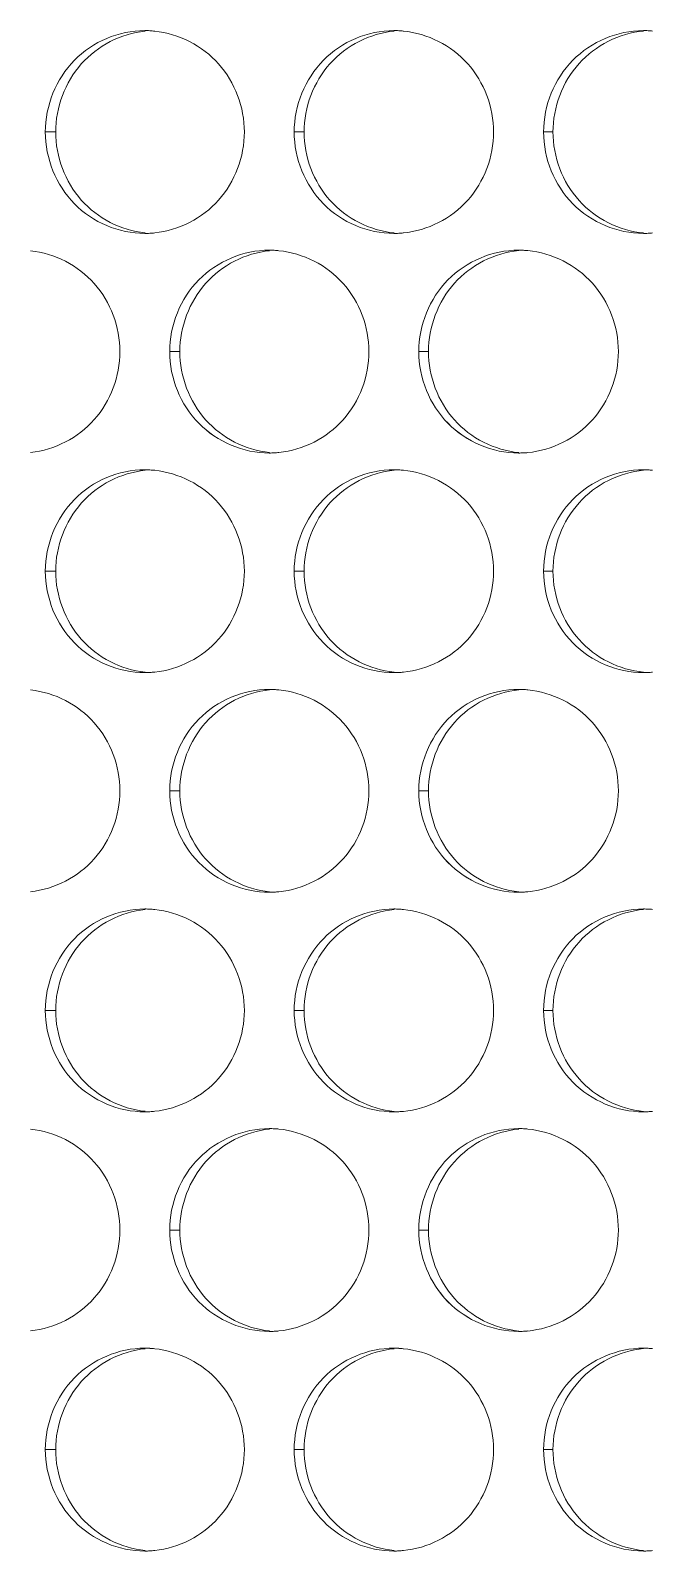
# Model space of a CAD drawing. Header units: millimetres. Extents: x 1177 to 4147, y 93 to 2194.
# Drawn here: x 1648.75 to 1667.14, y 1791.03 to 1836.25 of the extents above; entities that cross this region are included whole.
import ezdxf

# ---------------------------------------------------------------- set-up
doc = ezdxf.new("R2010")
doc.units = ezdxf.units.MM
doc.header["$LTSCALE"] = 0.1
doc.layers.get('0').update_dxf_attribs({"lineweight": 13})
doc.layers.add('标注', color=251, linetype='Continuous', lineweight=9)

msp = doc.modelspace()

# ---------------------------------------------------------------- linework, layer by layer
for radius, start, end in [(196.75, 204.56225, 43.01001), (177.334, 204.90538, 48.55999), (177.047, 204.9052, 48.6494), (168.077, 204.78787, 51.55568), (165.455, 204.70676, 52.44821)]:
    msp.add_arc((1812.49, 1686.895), radius, start, end)
at = {"layer": '标注'}
for p, q in [((1649.495, 1833.246), (1649.189, 1833.246)), ((1656.84, 1833.246), (1656.547, 1833.246)), ((1664.198, 1833.246), (1663.919, 1833.246)), ((1653.166, 1826.751), (1652.866, 1826.751)), ((1653.166, 1826.751), (1652.866, 1826.751)), ((1660.517, 1826.751), (1660.231, 1826.751)), ((1660.517, 1826.751), (1660.231, 1826.751)), ((1649.495, 1820.255), (1649.189, 1820.255)), ((1656.84, 1820.255), (1656.547, 1820.255)), ((1664.198, 1820.255), (1663.919, 1820.255)), ((1653.166, 1813.76), (1652.866, 1813.76)), ((1653.166, 1813.76), (1652.866, 1813.76)), ((1660.517, 1813.76), (1660.231, 1813.76)), ((1660.517, 1813.76), (1660.231, 1813.76)), ((1649.495, 1807.265), (1649.189, 1807.265)), ((1656.84, 1807.265), (1656.547, 1807.265)), ((1664.198, 1807.265), (1663.919, 1807.265)), ((1653.166, 1800.77), (1652.866, 1800.77)), ((1653.166, 1800.77), (1652.866, 1800.77)), ((1660.517, 1800.77), (1660.231, 1800.77)), ((1660.517, 1800.77), (1660.231, 1800.77)), ((1649.495, 1794.275), (1649.189, 1794.275)), ((1656.84, 1794.275), (1656.547, 1794.275)), ((1664.198, 1794.275), (1663.919, 1794.275))]:
    msp.add_line(p, q, dxfattribs=at)
for centre, radius, start, end in [((1652.13, 1833.492), 2.754, 86.83, 89.9946), ((1652.127, 1833.441), 2.804, 83.9356, 86.8305), ((1659.494, 1833.483), 2.763, 86.987, 89.9951), ((1659.491, 1833.435), 2.811, 84.2338, 86.9874), ((1666.871, 1833.474), 2.771, 87.1426, 89.9956), ((1666.869, 1833.428), 2.817, 84.5296, 87.143), ((1652.13, 1833), 2.754, 270.0054, 273.17), ((1652.127, 1833.05), 2.804, 273.1695, 276.0644), ((1659.494, 1833.009), 2.763, 270.0049, 273.013), ((1659.491, 1833.057), 2.811, 273.0126, 275.7662), ((1666.871, 1833.017), 2.771, 270.0044, 272.8574), ((1666.869, 1833.063), 2.817, 272.857, 275.4704), ((1655.81, 1826.992), 2.758, 86.9087, 89.9949), ((1655.81, 1826.992), 2.758, 86.9087, 89.9949), ((1655.807, 1826.943), 2.808, 84.085, 86.9091), ((1655.807, 1826.943), 2.808, 84.085, 86.9091), ((1663.181, 1826.983), 2.767, 87.065, 89.9954), ((1663.181, 1826.983), 2.767, 87.065, 89.9954), ((1663.178, 1826.936), 2.814, 84.382, 87.0654), ((1663.178, 1826.936), 2.814, 84.382, 87.0654), ((1655.81, 1826.509), 2.758, 270.0051, 273.0913), ((1655.81, 1826.509), 2.758, 270.0051, 273.0913), ((1655.807, 1826.558), 2.808, 273.0909, 275.915), ((1655.807, 1826.558), 2.808, 273.0909, 275.915), ((1663.181, 1826.518), 2.767, 270.0046, 272.935), ((1663.181, 1826.518), 2.767, 270.0046, 272.935), ((1663.178, 1826.565), 2.814, 272.9346, 275.618), ((1663.178, 1826.565), 2.814, 272.9346, 275.618), ((1652.13, 1820.502), 2.754, 86.83, 89.9946), ((1652.127, 1820.451), 2.804, 83.9356, 86.8305), ((1659.494, 1820.492), 2.763, 86.987, 89.9951), ((1659.491, 1820.444), 2.811, 84.2338, 86.9874), ((1666.871, 1820.484), 2.771, 87.1426, 89.9956), ((1666.869, 1820.438), 2.817, 84.5296, 87.143), ((1652.13, 1820.009), 2.754, 270.0054, 273.17), ((1652.127, 1820.06), 2.804, 273.1695, 276.0644), ((1659.494, 1820.018), 2.763, 270.0049, 273.013), ((1659.491, 1820.066), 2.811, 273.0126, 275.7662), ((1666.871, 1820.027), 2.771, 270.0044, 272.8574), ((1666.869, 1820.073), 2.817, 272.857, 275.4704), ((1655.81, 1814.002), 2.758, 86.9087, 89.9949), ((1655.81, 1814.002), 2.758, 86.9087, 89.9949), ((1655.807, 1813.952), 2.808, 84.085, 86.9091), ((1655.807, 1813.952), 2.808, 84.085, 86.9091), ((1663.181, 1813.993), 2.767, 87.065, 89.9954), ((1663.181, 1813.993), 2.767, 87.065, 89.9954), ((1663.178, 1813.946), 2.814, 84.382, 87.0654), ((1663.178, 1813.946), 2.814, 84.382, 87.0654), ((1655.81, 1813.519), 2.758, 270.0051, 273.0913), ((1655.81, 1813.519), 2.758, 270.0051, 273.0913), ((1655.807, 1813.568), 2.808, 273.0909, 275.915), ((1655.807, 1813.568), 2.808, 273.0909, 275.915), ((1663.181, 1813.527), 2.767, 270.0046, 272.935), ((1663.181, 1813.527), 2.767, 270.0046, 272.935), ((1663.178, 1813.574), 2.814, 272.9346, 275.618), ((1663.178, 1813.574), 2.814, 272.9346, 275.618), ((1652.13, 1807.511), 2.754, 86.83, 89.9946), ((1652.127, 1807.461), 2.804, 83.9356, 86.8305), ((1659.494, 1807.502), 2.763, 86.987, 89.9951), ((1659.491, 1807.454), 2.811, 84.2338, 86.9874), ((1666.871, 1807.494), 2.771, 87.1426, 89.9956), ((1666.869, 1807.448), 2.817, 84.5296, 87.143), ((1652.13, 1807.019), 2.754, 270.0054, 273.17), ((1652.127, 1807.069), 2.804, 273.1695, 276.0644), ((1659.494, 1807.028), 2.763, 270.0049, 273.013), ((1659.491, 1807.076), 2.811, 273.0126, 275.7662), ((1666.871, 1807.036), 2.771, 270.0044, 272.8574), ((1666.869, 1807.082), 2.817, 272.857, 275.4704), ((1655.81, 1801.011), 2.758, 86.9087, 89.9949), ((1655.81, 1801.011), 2.758, 86.9087, 89.9949), ((1655.807, 1800.962), 2.808, 84.085, 86.9091), ((1655.807, 1800.962), 2.808, 84.085, 86.9091), ((1663.181, 1801.003), 2.767, 87.065, 89.9954), ((1663.181, 1801.003), 2.767, 87.065, 89.9954), ((1663.178, 1800.955), 2.814, 84.382, 87.0654), ((1663.178, 1800.955), 2.814, 84.382, 87.0654), ((1655.81, 1800.528), 2.758, 270.0051, 273.0913), ((1655.81, 1800.528), 2.758, 270.0051, 273.0913), ((1655.807, 1800.578), 2.808, 273.0909, 275.915), ((1655.807, 1800.578), 2.808, 273.0909, 275.915), ((1663.181, 1800.537), 2.767, 270.0046, 272.935), ((1663.181, 1800.537), 2.767, 270.0046, 272.935), ((1663.178, 1800.584), 2.814, 272.9346, 275.618), ((1663.178, 1800.584), 2.814, 272.9346, 275.618), ((1652.13, 1794.521), 2.754, 86.83, 89.9946), ((1652.127, 1794.47), 2.804, 83.9356, 86.8305), ((1659.494, 1794.512), 2.763, 86.987, 89.9951), ((1659.491, 1794.463), 2.811, 84.2338, 86.9874), ((1666.871, 1794.503), 2.771, 87.1426, 89.9956), ((1666.869, 1794.457), 2.817, 84.5296, 87.143), ((1652.13, 1794.028), 2.754, 270.0054, 273.17), ((1652.127, 1794.079), 2.804, 273.1695, 276.0644), ((1659.494, 1794.037), 2.763, 270.0049, 273.013), ((1659.491, 1794.086), 2.811, 273.0126, 275.7662), ((1666.871, 1794.046), 2.771, 270.0044, 272.8574), ((1666.869, 1794.092), 2.817, 272.857, 275.4704)]:
    msp.add_arc(centre, radius, start, end, dxfattribs=at)
for points, knots in [([(1652.138, 1836.23), (1651.781, 1836.192), (1651.075, 1835.978), (1650.199, 1835.302), (1649.633, 1834.345), (1649.495, 1833.611), (1649.495, 1833.246)], [0, 0, 0, 0, 0.247774, 0.496618, 0.747561, 1, 1, 1, 1]), ([(1655.074, 1833.246), (1655.074, 1833.611), (1654.935, 1834.345), (1654.367, 1835.303), (1653.488, 1835.978), (1652.781, 1836.192), (1652.423, 1836.23)], [0, 0, 0, 0, 0.252166, 0.503018, 0.751995, 1, 1, 1, 1]), ([(1659.501, 1836.231), (1659.143, 1836.195), (1658.433, 1835.984), (1657.55, 1835.308), (1656.979, 1834.348), (1656.84, 1833.612), (1656.84, 1833.246)], [0, 0, 0, 0, 0.247979, 0.496907, 0.747755, 1, 1, 1, 1]), ([(1662.443, 1833.246), (1662.443, 1833.612), (1662.303, 1834.349), (1661.73, 1835.309), (1660.845, 1835.984), (1660.133, 1836.195), (1659.774, 1836.232)], [0, 0, 0, 0, 0.251975, 0.502732, 0.751792, 1, 1, 1, 1]), ([(1666.878, 1836.233), (1666.518, 1836.198), (1665.803, 1835.989), (1664.914, 1835.314), (1664.338, 1834.352), (1664.198, 1833.613), (1664.198, 1833.246)], [0, 0, 0, 0, 0.248174, 0.497183, 0.747941, 1, 1, 1, 1]), ([(1649.495, 1833.246), (1649.495, 1832.88), (1649.633, 1832.147), (1650.199, 1831.189), (1651.075, 1830.513), (1651.781, 1830.299), (1652.138, 1830.261)], [0, 0, 0, 0, 0.252439, 0.503382, 0.752226, 1, 1, 1, 1]), ([(1652.423, 1830.261), (1652.781, 1830.299), (1653.488, 1830.513), (1654.367, 1831.189), (1654.935, 1832.146), (1655.074, 1832.88), (1655.074, 1833.246)], [0, 0, 0, 0, 0.248005, 0.496982, 0.747834, 1, 1, 1, 1]), ([(1656.84, 1833.246), (1656.84, 1832.879), (1656.979, 1832.143), (1657.55, 1831.183), (1658.433, 1830.508), (1659.143, 1830.296), (1659.501, 1830.26)], [0, 0, 0, 0, 0.252245, 0.503093, 0.752021, 1, 1, 1, 1]), ([(1659.774, 1830.26), (1660.133, 1830.296), (1660.845, 1830.508), (1661.73, 1831.183), (1662.303, 1832.142), (1662.443, 1832.879), (1662.443, 1833.246)], [0, 0, 0, 0, 0.248208, 0.497268, 0.748025, 1, 1, 1, 1]), ([(1664.198, 1833.246), (1664.198, 1832.878), (1664.338, 1832.139), (1664.914, 1831.177), (1665.803, 1830.502), (1666.518, 1830.293), (1666.878, 1830.259)], [0, 0, 0, 0, 0.252059, 0.502817, 0.751826, 1, 1, 1, 1]), ([(1651.395, 1826.751), (1651.395, 1827.115), (1651.256, 1827.848), (1650.69, 1828.804), (1649.815, 1829.481), (1649.11, 1829.695), (1648.754, 1829.734)], [0, 0, 0, 0, 0.252265, 0.503165, 0.752101, 1, 1, 1, 1]), ([(1651.395, 1826.751), (1651.395, 1827.115), (1651.256, 1827.848), (1650.69, 1828.804), (1649.815, 1829.481), (1649.11, 1829.695), (1648.754, 1829.734)], [0, 0, 0, 0, 0.252265, 0.503165, 0.752101, 1, 1, 1, 1]), ([(1655.818, 1829.736), (1655.46, 1829.698), (1654.752, 1829.486), (1653.873, 1828.81), (1653.305, 1827.851), (1653.166, 1827.116), (1653.166, 1826.751)], [0, 0, 0, 0, 0.247878, 0.496764, 0.747659, 1, 1, 1, 1]), ([(1655.818, 1829.736), (1655.46, 1829.698), (1654.752, 1829.486), (1653.873, 1828.81), (1653.305, 1827.851), (1653.166, 1827.116), (1653.166, 1826.751)], [0, 0, 0, 0, 0.247878, 0.496764, 0.747659, 1, 1, 1, 1]), ([(1658.757, 1826.751), (1658.757, 1827.117), (1658.617, 1827.852), (1658.047, 1828.811), (1657.165, 1829.486), (1656.455, 1829.699), (1656.097, 1829.736)], [0, 0, 0, 0, 0.25207, 0.502874, 0.751892, 1, 1, 1, 1]), ([(1658.757, 1826.751), (1658.757, 1827.117), (1658.617, 1827.852), (1658.047, 1828.811), (1657.165, 1829.486), (1656.455, 1829.699), (1656.097, 1829.736)], [0, 0, 0, 0, 0.25207, 0.502874, 0.751892, 1, 1, 1, 1]), ([(1663.188, 1829.737), (1662.829, 1829.702), (1662.116, 1829.491), (1661.23, 1828.816), (1660.657, 1827.855), (1660.517, 1827.118), (1660.517, 1826.751)], [0, 0, 0, 0, 0.248078, 0.497046, 0.747849, 1, 1, 1, 1]), ([(1663.188, 1829.737), (1662.829, 1829.702), (1662.116, 1829.491), (1661.23, 1828.816), (1660.657, 1827.855), (1660.517, 1827.118), (1660.517, 1826.751)], [0, 0, 0, 0, 0.248078, 0.497046, 0.747849, 1, 1, 1, 1]), ([(1666.133, 1826.751), (1666.133, 1827.118), (1665.992, 1827.856), (1665.417, 1828.817), (1664.528, 1829.491), (1663.814, 1829.702), (1663.454, 1829.737)], [0, 0, 0, 0, 0.251882, 0.502594, 0.751694, 1, 1, 1, 1]), ([(1666.133, 1826.751), (1666.133, 1827.118), (1665.992, 1827.856), (1665.417, 1828.817), (1664.528, 1829.491), (1663.814, 1829.702), (1663.454, 1829.737)], [0, 0, 0, 0, 0.251882, 0.502594, 0.751694, 1, 1, 1, 1]), ([(1648.754, 1823.767), (1649.11, 1823.806), (1649.815, 1824.021), (1650.69, 1824.697), (1651.256, 1825.653), (1651.395, 1826.386), (1651.395, 1826.751)], [0, 0, 0, 0, 0.247899, 0.496835, 0.747735, 1, 1, 1, 1]), ([(1648.754, 1823.767), (1649.11, 1823.806), (1649.815, 1824.021), (1650.69, 1824.697), (1651.256, 1825.653), (1651.395, 1826.386), (1651.395, 1826.751)], [0, 0, 0, 0, 0.247899, 0.496835, 0.747735, 1, 1, 1, 1]), ([(1653.166, 1826.751), (1653.166, 1826.385), (1653.305, 1825.65), (1653.873, 1824.691), (1654.752, 1824.015), (1655.46, 1823.803), (1655.818, 1823.765)], [0, 0, 0, 0, 0.252341, 0.503236, 0.752122, 1, 1, 1, 1]), ([(1653.166, 1826.751), (1653.166, 1826.385), (1653.305, 1825.65), (1653.873, 1824.691), (1654.752, 1824.015), (1655.46, 1823.803), (1655.818, 1823.765)], [0, 0, 0, 0, 0.252341, 0.503236, 0.752122, 1, 1, 1, 1]), ([(1656.097, 1823.765), (1656.455, 1823.803), (1657.165, 1824.015), (1658.047, 1824.69), (1658.617, 1825.649), (1658.757, 1826.384), (1658.757, 1826.751)], [0, 0, 0, 0, 0.248108, 0.497126, 0.74793, 1, 1, 1, 1]), ([(1656.097, 1823.765), (1656.455, 1823.803), (1657.165, 1824.015), (1658.047, 1824.69), (1658.617, 1825.649), (1658.757, 1826.384), (1658.757, 1826.751)], [0, 0, 0, 0, 0.248108, 0.497126, 0.74793, 1, 1, 1, 1]), ([(1660.517, 1826.751), (1660.517, 1826.383), (1660.657, 1825.646), (1661.23, 1824.685), (1662.116, 1824.01), (1662.829, 1823.8), (1663.188, 1823.764)], [0, 0, 0, 0, 0.252151, 0.502954, 0.751922, 1, 1, 1, 1]), ([(1660.517, 1826.751), (1660.517, 1826.383), (1660.657, 1825.646), (1661.23, 1824.685), (1662.116, 1824.01), (1662.829, 1823.8), (1663.188, 1823.764)], [0, 0, 0, 0, 0.252151, 0.502954, 0.751922, 1, 1, 1, 1]), ([(1663.454, 1823.764), (1663.814, 1823.799), (1664.528, 1824.01), (1665.417, 1824.684), (1665.992, 1825.645), (1666.133, 1826.383), (1666.133, 1826.751)], [0, 0, 0, 0, 0.248306, 0.497406, 0.748118, 1, 1, 1, 1]), ([(1663.454, 1823.764), (1663.814, 1823.799), (1664.528, 1824.01), (1665.417, 1824.684), (1665.992, 1825.645), (1666.133, 1826.383), (1666.133, 1826.751)], [0, 0, 0, 0, 0.248306, 0.497406, 0.748118, 1, 1, 1, 1]), ([(1653.093, 1825.603), (1653.239, 1825.244), (1653.668, 1824.574), (1654.33, 1824.132), (1654.684, 1823.982)], [0, 0, 0, 0, 0.501671, 1, 1, 1, 1]), ([(1660.459, 1825.603), (1660.605, 1825.244), (1661.035, 1824.574), (1661.698, 1824.132), (1662.053, 1823.982)], [0, 0, 0, 0, 0.501492, 1, 1, 1, 1]), ([(1652.138, 1823.24), (1651.781, 1823.202), (1651.075, 1822.988), (1650.199, 1822.312), (1649.633, 1821.354), (1649.495, 1820.621), (1649.495, 1820.255)], [0, 0, 0, 0, 0.247774, 0.496618, 0.747561, 1, 1, 1, 1]), ([(1655.074, 1820.255), (1655.074, 1820.621), (1654.935, 1821.355), (1654.367, 1822.312), (1653.488, 1822.988), (1652.781, 1823.202), (1652.423, 1823.24)], [0, 0, 0, 0, 0.252166, 0.503018, 0.751995, 1, 1, 1, 1]), ([(1659.501, 1823.241), (1659.143, 1823.205), (1658.433, 1822.993), (1657.55, 1822.318), (1656.979, 1821.358), (1656.84, 1820.622), (1656.84, 1820.255)], [0, 0, 0, 0, 0.247979, 0.496907, 0.747755, 1, 1, 1, 1]), ([(1662.443, 1820.255), (1662.443, 1820.622), (1662.303, 1821.359), (1661.73, 1822.318), (1660.845, 1822.994), (1660.133, 1823.205), (1659.774, 1823.241)], [0, 0, 0, 0, 0.251975, 0.502732, 0.751792, 1, 1, 1, 1]), ([(1666.878, 1823.243), (1666.518, 1823.208), (1665.803, 1822.999), (1664.914, 1822.324), (1664.338, 1821.362), (1664.198, 1820.623), (1664.198, 1820.255)], [0, 0, 0, 0, 0.248174, 0.497183, 0.747941, 1, 1, 1, 1]), ([(1649.495, 1820.255), (1649.495, 1819.89), (1649.633, 1819.156), (1650.199, 1818.199), (1651.075, 1817.523), (1651.781, 1817.309), (1652.138, 1817.271)], [0, 0, 0, 0, 0.252439, 0.503382, 0.752226, 1, 1, 1, 1]), ([(1652.423, 1817.271), (1652.781, 1817.309), (1653.488, 1817.523), (1654.367, 1818.198), (1654.935, 1819.156), (1655.074, 1819.89), (1655.074, 1820.255)], [0, 0, 0, 0, 0.248005, 0.496982, 0.747834, 1, 1, 1, 1]), ([(1656.84, 1820.255), (1656.84, 1819.889), (1656.979, 1819.153), (1657.55, 1818.193), (1658.433, 1817.517), (1659.143, 1817.306), (1659.501, 1817.27)], [0, 0, 0, 0, 0.252245, 0.503093, 0.752021, 1, 1, 1, 1]), ([(1659.774, 1817.269), (1660.133, 1817.306), (1660.845, 1817.517), (1661.73, 1818.192), (1662.303, 1819.152), (1662.443, 1819.889), (1662.443, 1820.255)], [0, 0, 0, 0, 0.248208, 0.497268, 0.748025, 1, 1, 1, 1]), ([(1664.198, 1820.255), (1664.198, 1819.888), (1664.338, 1819.149), (1664.914, 1818.187), (1665.803, 1817.512), (1666.518, 1817.303), (1666.878, 1817.268)], [0, 0, 0, 0, 0.252059, 0.502817, 0.751826, 1, 1, 1, 1]), ([(1651.395, 1813.76), (1651.395, 1814.125), (1651.256, 1814.858), (1650.69, 1815.814), (1649.815, 1816.49), (1649.11, 1816.705), (1648.754, 1816.744)], [0, 0, 0, 0, 0.252265, 0.503165, 0.752101, 1, 1, 1, 1]), ([(1651.395, 1813.76), (1651.395, 1814.125), (1651.256, 1814.858), (1650.69, 1815.814), (1649.815, 1816.49), (1649.11, 1816.705), (1648.754, 1816.744)], [0, 0, 0, 0, 0.252265, 0.503165, 0.752101, 1, 1, 1, 1]), ([(1655.818, 1816.745), (1655.46, 1816.708), (1654.752, 1816.495), (1653.873, 1815.82), (1653.305, 1814.861), (1653.166, 1814.126), (1653.166, 1813.76)], [0, 0, 0, 0, 0.247878, 0.496764, 0.747659, 1, 1, 1, 1]), ([(1655.818, 1816.745), (1655.46, 1816.708), (1654.752, 1816.495), (1653.873, 1815.82), (1653.305, 1814.861), (1653.166, 1814.126), (1653.166, 1813.76)], [0, 0, 0, 0, 0.247878, 0.496764, 0.747659, 1, 1, 1, 1]), ([(1658.757, 1813.76), (1658.757, 1814.126), (1658.617, 1814.862), (1658.047, 1815.82), (1657.165, 1816.496), (1656.455, 1816.708), (1656.097, 1816.745)], [0, 0, 0, 0, 0.25207, 0.502874, 0.751892, 1, 1, 1, 1]), ([(1658.757, 1813.76), (1658.757, 1814.126), (1658.617, 1814.862), (1658.047, 1815.82), (1657.165, 1816.496), (1656.455, 1816.708), (1656.097, 1816.745)], [0, 0, 0, 0, 0.25207, 0.502874, 0.751892, 1, 1, 1, 1]), ([(1663.188, 1816.747), (1662.829, 1816.711), (1662.116, 1816.501), (1661.23, 1815.826), (1660.657, 1814.865), (1660.517, 1814.127), (1660.517, 1813.76)], [0, 0, 0, 0, 0.248078, 0.497046, 0.747849, 1, 1, 1, 1]), ([(1663.188, 1816.747), (1662.829, 1816.711), (1662.116, 1816.501), (1661.23, 1815.826), (1660.657, 1814.865), (1660.517, 1814.127), (1660.517, 1813.76)], [0, 0, 0, 0, 0.248078, 0.497046, 0.747849, 1, 1, 1, 1]), ([(1666.133, 1813.76), (1666.133, 1814.127), (1665.992, 1814.865), (1665.417, 1815.826), (1664.528, 1816.501), (1663.814, 1816.711), (1663.454, 1816.747)], [0, 0, 0, 0, 0.251882, 0.502594, 0.751694, 1, 1, 1, 1]), ([(1666.133, 1813.76), (1666.133, 1814.127), (1665.992, 1814.865), (1665.417, 1815.826), (1664.528, 1816.501), (1663.814, 1816.711), (1663.454, 1816.747)], [0, 0, 0, 0, 0.251882, 0.502594, 0.751694, 1, 1, 1, 1]), ([(1648.754, 1810.777), (1649.11, 1810.815), (1649.815, 1811.03), (1650.69, 1811.706), (1651.256, 1812.663), (1651.395, 1813.395), (1651.395, 1813.76)], [0, 0, 0, 0, 0.247899, 0.496835, 0.747735, 1, 1, 1, 1]), ([(1648.754, 1810.777), (1649.11, 1810.815), (1649.815, 1811.03), (1650.69, 1811.706), (1651.256, 1812.663), (1651.395, 1813.395), (1651.395, 1813.76)], [0, 0, 0, 0, 0.247899, 0.496835, 0.747735, 1, 1, 1, 1]), ([(1653.166, 1813.76), (1653.166, 1813.394), (1653.305, 1812.659), (1653.873, 1811.701), (1654.752, 1811.025), (1655.46, 1810.812), (1655.818, 1810.775)], [0, 0, 0, 0, 0.252341, 0.503236, 0.752122, 1, 1, 1, 1]), ([(1653.166, 1813.76), (1653.166, 1813.394), (1653.305, 1812.659), (1653.873, 1811.701), (1654.752, 1811.025), (1655.46, 1810.812), (1655.818, 1810.775)], [0, 0, 0, 0, 0.252341, 0.503236, 0.752122, 1, 1, 1, 1]), ([(1656.097, 1810.775), (1656.455, 1810.812), (1657.165, 1811.025), (1658.047, 1811.7), (1658.617, 1812.659), (1658.757, 1813.394), (1658.757, 1813.76)], [0, 0, 0, 0, 0.248108, 0.497126, 0.74793, 1, 1, 1, 1]), ([(1656.097, 1810.775), (1656.455, 1810.812), (1657.165, 1811.025), (1658.047, 1811.7), (1658.617, 1812.659), (1658.757, 1813.394), (1658.757, 1813.76)], [0, 0, 0, 0, 0.248108, 0.497126, 0.74793, 1, 1, 1, 1]), ([(1660.517, 1813.76), (1660.517, 1813.393), (1660.657, 1812.655), (1661.23, 1811.695), (1662.116, 1811.02), (1662.829, 1810.809), (1663.188, 1810.774)], [0, 0, 0, 0, 0.252151, 0.502954, 0.751922, 1, 1, 1, 1]), ([(1660.517, 1813.76), (1660.517, 1813.393), (1660.657, 1812.655), (1661.23, 1811.695), (1662.116, 1811.02), (1662.829, 1810.809), (1663.188, 1810.774)], [0, 0, 0, 0, 0.252151, 0.502954, 0.751922, 1, 1, 1, 1]), ([(1663.454, 1810.774), (1663.814, 1810.809), (1664.528, 1811.019), (1665.417, 1811.694), (1665.992, 1812.655), (1666.133, 1813.393), (1666.133, 1813.76)], [0, 0, 0, 0, 0.248306, 0.497406, 0.748118, 1, 1, 1, 1]), ([(1663.454, 1810.774), (1663.814, 1810.809), (1664.528, 1811.019), (1665.417, 1811.694), (1665.992, 1812.655), (1666.133, 1813.393), (1666.133, 1813.76)], [0, 0, 0, 0, 0.248306, 0.497406, 0.748118, 1, 1, 1, 1]), ([(1653.093, 1812.613), (1653.239, 1812.254), (1653.668, 1811.584), (1654.33, 1811.142), (1654.684, 1810.992)], [0, 0, 0, 0, 0.501671, 1, 1, 1, 1]), ([(1660.459, 1812.613), (1660.605, 1812.254), (1661.035, 1811.584), (1661.698, 1811.142), (1662.053, 1810.992)], [0, 0, 0, 0, 0.501492, 1, 1, 1, 1]), ([(1652.138, 1810.249), (1651.781, 1810.211), (1651.075, 1809.997), (1650.199, 1809.321), (1649.633, 1808.364), (1649.495, 1807.63), (1649.495, 1807.265)], [0, 0, 0, 0, 0.247774, 0.496618, 0.747561, 1, 1, 1, 1]), ([(1655.074, 1807.265), (1655.074, 1807.63), (1654.935, 1808.364), (1654.367, 1809.322), (1653.488, 1809.998), (1652.781, 1810.211), (1652.423, 1810.249)], [0, 0, 0, 0, 0.252166, 0.503018, 0.751995, 1, 1, 1, 1]), ([(1659.501, 1810.251), (1659.143, 1810.214), (1658.433, 1810.003), (1657.55, 1809.327), (1656.979, 1808.368), (1656.84, 1807.631), (1656.84, 1807.265)], [0, 0, 0, 0, 0.247979, 0.496907, 0.747755, 1, 1, 1, 1]), ([(1662.443, 1807.265), (1662.443, 1807.632), (1662.303, 1808.368), (1661.73, 1809.328), (1660.845, 1810.003), (1660.133, 1810.215), (1659.774, 1810.251)], [0, 0, 0, 0, 0.251975, 0.502732, 0.751792, 1, 1, 1, 1]), ([(1666.878, 1810.252), (1666.518, 1810.217), (1665.803, 1810.008), (1664.914, 1809.333), (1664.338, 1808.372), (1664.198, 1807.633), (1664.198, 1807.265)], [0, 0, 0, 0, 0.248174, 0.497183, 0.747941, 1, 1, 1, 1]), ([(1649.495, 1807.265), (1649.495, 1806.9), (1649.633, 1806.166), (1650.199, 1805.209), (1651.075, 1804.533), (1651.781, 1804.319), (1652.138, 1804.281)], [0, 0, 0, 0, 0.252439, 0.503382, 0.752226, 1, 1, 1, 1]), ([(1652.423, 1804.281), (1652.781, 1804.319), (1653.488, 1804.532), (1654.367, 1805.208), (1654.935, 1806.165), (1655.074, 1806.9), (1655.074, 1807.265)], [0, 0, 0, 0, 0.248005, 0.496982, 0.747834, 1, 1, 1, 1]), ([(1656.84, 1807.265), (1656.84, 1806.898), (1656.979, 1806.162), (1657.55, 1805.203), (1658.433, 1804.527), (1659.143, 1804.315), (1659.501, 1804.279)], [0, 0, 0, 0, 0.252245, 0.503093, 0.752021, 1, 1, 1, 1]), ([(1659.774, 1804.279), (1660.133, 1804.315), (1660.845, 1804.527), (1661.73, 1805.202), (1662.303, 1806.162), (1662.443, 1806.898), (1662.443, 1807.265)], [0, 0, 0, 0, 0.248208, 0.497268, 0.748025, 1, 1, 1, 1]), ([(1664.198, 1807.265), (1664.198, 1806.897), (1664.338, 1806.158), (1664.914, 1805.196), (1665.803, 1804.522), (1666.518, 1804.312), (1666.878, 1804.278)], [0, 0, 0, 0, 0.252059, 0.502817, 0.751826, 1, 1, 1, 1]), ([(1651.395, 1800.77), (1651.395, 1801.135), (1651.256, 1801.867), (1650.69, 1802.824), (1649.815, 1803.5), (1649.11, 1803.715), (1648.754, 1803.753)], [0, 0, 0, 0, 0.252265, 0.503165, 0.752101, 1, 1, 1, 1]), ([(1651.395, 1800.77), (1651.395, 1801.135), (1651.256, 1801.867), (1650.69, 1802.824), (1649.815, 1803.5), (1649.11, 1803.715), (1648.754, 1803.753)], [0, 0, 0, 0, 0.252265, 0.503165, 0.752101, 1, 1, 1, 1]), ([(1655.818, 1803.755), (1655.46, 1803.718), (1654.752, 1803.505), (1653.873, 1802.829), (1653.305, 1801.871), (1653.166, 1801.136), (1653.166, 1800.77)], [0, 0, 0, 0, 0.247878, 0.496764, 0.747659, 1, 1, 1, 1]), ([(1655.818, 1803.755), (1655.46, 1803.718), (1654.752, 1803.505), (1653.873, 1802.829), (1653.305, 1801.871), (1653.166, 1801.136), (1653.166, 1800.77)], [0, 0, 0, 0, 0.247878, 0.496764, 0.747659, 1, 1, 1, 1]), ([(1658.757, 1800.77), (1658.757, 1801.136), (1658.617, 1801.871), (1658.047, 1802.83), (1657.165, 1803.505), (1656.455, 1803.718), (1656.097, 1803.755)], [0, 0, 0, 0, 0.25207, 0.502874, 0.751892, 1, 1, 1, 1]), ([(1658.757, 1800.77), (1658.757, 1801.136), (1658.617, 1801.871), (1658.047, 1802.83), (1657.165, 1803.505), (1656.455, 1803.718), (1656.097, 1803.755)], [0, 0, 0, 0, 0.25207, 0.502874, 0.751892, 1, 1, 1, 1]), ([(1663.188, 1803.756), (1662.829, 1803.721), (1662.116, 1803.51), (1661.23, 1802.835), (1660.657, 1801.874), (1660.517, 1801.137), (1660.517, 1800.77)], [0, 0, 0, 0, 0.248078, 0.497046, 0.747849, 1, 1, 1, 1]), ([(1663.188, 1803.756), (1662.829, 1803.721), (1662.116, 1803.51), (1661.23, 1802.835), (1660.657, 1801.874), (1660.517, 1801.137), (1660.517, 1800.77)], [0, 0, 0, 0, 0.248078, 0.497046, 0.747849, 1, 1, 1, 1]), ([(1666.133, 1800.77), (1666.133, 1801.137), (1665.992, 1801.875), (1665.417, 1802.836), (1664.528, 1803.511), (1663.814, 1803.721), (1663.454, 1803.756)], [0, 0, 0, 0, 0.251882, 0.502594, 0.751694, 1, 1, 1, 1]), ([(1666.133, 1800.77), (1666.133, 1801.137), (1665.992, 1801.875), (1665.417, 1802.836), (1664.528, 1803.511), (1663.814, 1803.721), (1663.454, 1803.756)], [0, 0, 0, 0, 0.251882, 0.502594, 0.751694, 1, 1, 1, 1]), ([(1648.754, 1797.786), (1649.11, 1797.825), (1649.815, 1798.04), (1650.69, 1798.716), (1651.256, 1799.672), (1651.395, 1800.405), (1651.395, 1800.77)], [0, 0, 0, 0, 0.247899, 0.496835, 0.747735, 1, 1, 1, 1]), ([(1648.754, 1797.786), (1649.11, 1797.825), (1649.815, 1798.04), (1650.69, 1798.716), (1651.256, 1799.672), (1651.395, 1800.405), (1651.395, 1800.77)], [0, 0, 0, 0, 0.247899, 0.496835, 0.747735, 1, 1, 1, 1]), ([(1653.166, 1800.77), (1653.166, 1800.404), (1653.305, 1799.669), (1653.873, 1798.71), (1654.752, 1798.035), (1655.46, 1797.822), (1655.818, 1797.785)], [0, 0, 0, 0, 0.252341, 0.503236, 0.752122, 1, 1, 1, 1]), ([(1653.166, 1800.77), (1653.166, 1800.404), (1653.305, 1799.669), (1653.873, 1798.71), (1654.752, 1798.035), (1655.46, 1797.822), (1655.818, 1797.785)], [0, 0, 0, 0, 0.252341, 0.503236, 0.752122, 1, 1, 1, 1]), ([(1656.097, 1797.785), (1656.455, 1797.822), (1657.165, 1798.034), (1658.047, 1798.71), (1658.617, 1799.668), (1658.757, 1800.404), (1658.757, 1800.77)], [0, 0, 0, 0, 0.248108, 0.497126, 0.74793, 1, 1, 1, 1]), ([(1656.097, 1797.785), (1656.455, 1797.822), (1657.165, 1798.034), (1658.047, 1798.71), (1658.617, 1799.668), (1658.757, 1800.404), (1658.757, 1800.77)], [0, 0, 0, 0, 0.248108, 0.497126, 0.74793, 1, 1, 1, 1]), ([(1660.517, 1800.77), (1660.517, 1800.403), (1660.657, 1799.665), (1661.23, 1798.704), (1662.116, 1798.029), (1662.829, 1797.819), (1663.188, 1797.783)], [0, 0, 0, 0, 0.252151, 0.502954, 0.751922, 1, 1, 1, 1]), ([(1660.517, 1800.77), (1660.517, 1800.403), (1660.657, 1799.665), (1661.23, 1798.704), (1662.116, 1798.029), (1662.829, 1797.819), (1663.188, 1797.783)], [0, 0, 0, 0, 0.252151, 0.502954, 0.751922, 1, 1, 1, 1]), ([(1663.454, 1797.783), (1663.814, 1797.819), (1664.528, 1798.029), (1665.417, 1798.704), (1665.992, 1799.665), (1666.133, 1800.403), (1666.133, 1800.77)], [0, 0, 0, 0, 0.248306, 0.497406, 0.748118, 1, 1, 1, 1]), ([(1663.454, 1797.783), (1663.814, 1797.819), (1664.528, 1798.029), (1665.417, 1798.704), (1665.992, 1799.665), (1666.133, 1800.403), (1666.133, 1800.77)], [0, 0, 0, 0, 0.248306, 0.497406, 0.748118, 1, 1, 1, 1]), ([(1653.093, 1799.623), (1653.239, 1799.263), (1653.668, 1798.594), (1654.33, 1798.151), (1654.684, 1798.002)], [0, 0, 0, 0, 0.501671, 1, 1, 1, 1]), ([(1660.459, 1799.623), (1660.605, 1799.263), (1661.035, 1798.593), (1661.698, 1798.151), (1662.053, 1798.002)], [0, 0, 0, 0, 0.501492, 1, 1, 1, 1]), ([(1652.138, 1797.259), (1651.781, 1797.221), (1651.075, 1797.007), (1650.199, 1796.331), (1649.633, 1795.373), (1649.495, 1794.64), (1649.495, 1794.275)], [0, 0, 0, 0, 0.247774, 0.496618, 0.747561, 1, 1, 1, 1]), ([(1655.074, 1794.275), (1655.074, 1794.64), (1654.935, 1795.374), (1654.367, 1796.332), (1653.488, 1797.007), (1652.781, 1797.221), (1652.423, 1797.259)], [0, 0, 0, 0, 0.252166, 0.503018, 0.751995, 1, 1, 1, 1]), ([(1659.501, 1797.26), (1659.143, 1797.224), (1658.433, 1797.012), (1657.55, 1796.337), (1656.979, 1795.377), (1656.84, 1794.641), (1656.84, 1794.275)], [0, 0, 0, 0, 0.247979, 0.496907, 0.747755, 1, 1, 1, 1]), ([(1662.443, 1794.275), (1662.443, 1794.641), (1662.303, 1795.378), (1661.73, 1796.338), (1660.845, 1797.013), (1660.133, 1797.224), (1659.774, 1797.26)], [0, 0, 0, 0, 0.251975, 0.502732, 0.751792, 1, 1, 1, 1]), ([(1666.878, 1797.262), (1666.518, 1797.227), (1665.803, 1797.018), (1664.914, 1796.343), (1664.338, 1795.381), (1664.198, 1794.642), (1664.198, 1794.275)], [0, 0, 0, 0, 0.248174, 0.497183, 0.747941, 1, 1, 1, 1]), ([(1649.495, 1794.275), (1649.495, 1793.909), (1649.633, 1793.176), (1650.199, 1792.218), (1651.075, 1791.542), (1651.781, 1791.328), (1652.138, 1791.29)], [0, 0, 0, 0, 0.252439, 0.503382, 0.752226, 1, 1, 1, 1]), ([(1652.423, 1791.29), (1652.781, 1791.328), (1653.488, 1791.542), (1654.367, 1792.218), (1654.935, 1793.175), (1655.074, 1793.909), (1655.074, 1794.275)], [0, 0, 0, 0, 0.248005, 0.496982, 0.747834, 1, 1, 1, 1]), ([(1656.84, 1794.275), (1656.84, 1793.908), (1656.979, 1793.172), (1657.55, 1792.212), (1658.433, 1791.537), (1659.143, 1791.325), (1659.501, 1791.289)], [0, 0, 0, 0, 0.252245, 0.503093, 0.752021, 1, 1, 1, 1]), ([(1659.774, 1791.289), (1660.133, 1791.325), (1660.845, 1791.536), (1661.73, 1792.211), (1662.303, 1793.171), (1662.443, 1793.908), (1662.443, 1794.275)], [0, 0, 0, 0, 0.248208, 0.497268, 0.748025, 1, 1, 1, 1]), ([(1664.198, 1794.275), (1664.198, 1793.907), (1664.338, 1793.168), (1664.914, 1792.206), (1665.803, 1791.531), (1666.518, 1791.322), (1666.878, 1791.287)], [0, 0, 0, 0, 0.252059, 0.502817, 0.751826, 1, 1, 1, 1])]:
    msp.add_open_spline(points, degree=3, knots=knots, dxfattribs=at)
for points in [[(1651.005, 1836.014), (1650.651, 1835.864), (1650.319, 1835.641), (1650.049, 1835.366)], [(1652.13, 1836.246), (1651.747, 1836.246), (1651.358, 1836.163), (1651.005, 1836.014)], [(1658.367, 1836.014), (1658.012, 1835.864), (1657.679, 1835.641), (1657.409, 1835.366)], [(1659.494, 1836.246), (1659.11, 1836.246), (1658.72, 1836.163), (1658.367, 1836.014)], [(1665.742, 1836.014), (1665.387, 1835.864), (1665.053, 1835.641), (1664.783, 1835.366)], [(1666.871, 1836.246), (1666.487, 1836.246), (1666.096, 1836.163), (1665.742, 1836.014)], [(1650.049, 1835.366), (1649.778, 1835.09), (1649.561, 1834.752), (1649.415, 1834.393)], [(1657.409, 1835.366), (1657.138, 1835.09), (1656.92, 1834.752), (1656.774, 1834.393)], [(1664.783, 1835.366), (1664.511, 1835.09), (1664.293, 1834.752), (1664.146, 1834.393)], [(1649.415, 1834.393), (1649.269, 1834.032), (1649.189, 1833.636), (1649.189, 1833.246)], [(1656.774, 1834.393), (1656.627, 1834.032), (1656.547, 1833.636), (1656.547, 1833.246)], [(1664.146, 1834.393), (1663.999, 1834.032), (1663.919, 1833.636), (1663.919, 1833.246)], [(1649.189, 1833.246), (1649.189, 1832.856), (1649.269, 1832.46), (1649.415, 1832.098)], [(1656.547, 1833.246), (1656.547, 1832.856), (1656.627, 1832.46), (1656.774, 1832.098)], [(1663.919, 1833.246), (1663.919, 1832.856), (1663.999, 1832.459), (1664.146, 1832.098)], [(1649.415, 1832.098), (1649.561, 1831.74), (1649.778, 1831.402), (1650.049, 1831.125)], [(1656.774, 1832.098), (1656.92, 1831.74), (1657.138, 1831.401), (1657.409, 1831.125)], [(1664.146, 1832.098), (1664.293, 1831.74), (1664.511, 1831.401), (1664.783, 1831.125)], [(1650.049, 1831.125), (1650.319, 1830.85), (1650.651, 1830.627), (1651.005, 1830.477)], [(1657.409, 1831.125), (1657.679, 1830.85), (1658.012, 1830.627), (1658.367, 1830.477)], [(1664.783, 1831.125), (1665.053, 1830.85), (1665.387, 1830.627), (1665.742, 1830.477)], [(1651.005, 1830.477), (1651.358, 1830.328), (1651.747, 1830.246), (1652.13, 1830.246)], [(1658.367, 1830.477), (1658.72, 1830.328), (1659.11, 1830.246), (1659.494, 1830.246)], [(1665.742, 1830.477), (1666.096, 1830.328), (1666.487, 1830.246), (1666.871, 1830.246)], [(1655.81, 1829.751), (1655.427, 1829.751), (1655.037, 1829.668), (1654.684, 1829.519)], [(1655.81, 1829.751), (1655.427, 1829.751), (1655.037, 1829.668), (1654.684, 1829.519)], [(1663.181, 1829.751), (1662.797, 1829.751), (1662.407, 1829.668), (1662.053, 1829.519)], [(1663.181, 1829.751), (1662.797, 1829.751), (1662.407, 1829.668), (1662.053, 1829.519)], [(1654.684, 1829.519), (1654.33, 1829.369), (1653.997, 1829.146), (1653.727, 1828.871)], [(1654.684, 1829.519), (1654.33, 1829.369), (1653.997, 1829.146), (1653.727, 1828.871)], [(1662.053, 1829.519), (1661.698, 1829.369), (1661.365, 1829.146), (1661.094, 1828.871)], [(1662.053, 1829.519), (1661.698, 1829.369), (1661.365, 1829.146), (1661.094, 1828.871)], [(1653.727, 1828.871), (1653.456, 1828.595), (1653.239, 1828.257), (1653.093, 1827.898)], [(1653.727, 1828.871), (1653.456, 1828.595), (1653.239, 1828.257), (1653.093, 1827.898)], [(1661.094, 1828.871), (1660.822, 1828.595), (1660.605, 1828.257), (1660.459, 1827.898)], [(1661.094, 1828.871), (1660.822, 1828.595), (1660.605, 1828.257), (1660.459, 1827.898)], [(1653.093, 1827.898), (1652.946, 1827.537), (1652.866, 1827.14), (1652.866, 1826.751)], [(1653.093, 1827.898), (1652.946, 1827.537), (1652.866, 1827.14), (1652.866, 1826.751)], [(1660.459, 1827.898), (1660.312, 1827.537), (1660.231, 1827.14), (1660.231, 1826.751)], [(1660.459, 1827.898), (1660.312, 1827.537), (1660.231, 1827.14), (1660.231, 1826.751)], [(1652.866, 1826.751), (1652.866, 1826.361), (1652.946, 1825.964), (1653.093, 1825.603)], [(1652.866, 1826.751), (1652.866, 1826.361), (1652.946, 1825.964), (1653.093, 1825.603)], [(1660.231, 1826.751), (1660.231, 1826.361), (1660.312, 1825.964), (1660.459, 1825.603)], [(1660.231, 1826.751), (1660.231, 1826.361), (1660.312, 1825.964), (1660.459, 1825.603)], [(1653.093, 1825.603), (1653.239, 1825.244), (1653.456, 1824.906), (1653.727, 1824.63)], [(1660.459, 1825.603), (1660.605, 1825.244), (1660.822, 1824.906), (1661.094, 1824.63)], [(1653.727, 1824.63), (1653.997, 1824.355), (1654.33, 1824.132), (1654.684, 1823.982)], [(1661.094, 1824.63), (1661.365, 1824.355), (1661.698, 1824.132), (1662.053, 1823.982)], [(1654.684, 1823.982), (1655.037, 1823.833), (1655.427, 1823.751), (1655.81, 1823.751)], [(1654.684, 1823.982), (1655.037, 1823.833), (1655.427, 1823.751), (1655.81, 1823.751)], [(1662.053, 1823.982), (1662.407, 1823.833), (1662.797, 1823.751), (1663.181, 1823.751)], [(1662.053, 1823.982), (1662.407, 1823.833), (1662.797, 1823.751), (1663.181, 1823.751)], [(1652.13, 1823.255), (1651.747, 1823.255), (1651.358, 1823.173), (1651.005, 1823.024)], [(1659.494, 1823.255), (1659.11, 1823.255), (1658.72, 1823.173), (1658.367, 1823.024)], [(1666.871, 1823.255), (1666.487, 1823.255), (1666.096, 1823.173), (1665.742, 1823.024)], [(1651.005, 1823.024), (1650.651, 1822.874), (1650.319, 1822.651), (1650.049, 1822.376)], [(1658.367, 1823.024), (1658.012, 1822.874), (1657.679, 1822.651), (1657.409, 1822.376)], [(1665.742, 1823.024), (1665.387, 1822.874), (1665.053, 1822.651), (1664.783, 1822.376)], [(1650.049, 1822.376), (1649.778, 1822.099), (1649.561, 1821.761), (1649.415, 1821.403)], [(1657.409, 1822.376), (1657.138, 1822.1), (1656.92, 1821.761), (1656.774, 1821.403)], [(1664.783, 1822.376), (1664.511, 1822.1), (1664.293, 1821.762), (1664.146, 1821.403)], [(1649.415, 1821.403), (1649.269, 1821.041), (1649.189, 1820.645), (1649.189, 1820.255)], [(1656.774, 1821.403), (1656.627, 1821.041), (1656.547, 1820.645), (1656.547, 1820.255)], [(1664.146, 1821.403), (1663.999, 1821.042), (1663.919, 1820.645), (1663.919, 1820.255)], [(1649.189, 1820.255), (1649.189, 1819.866), (1649.269, 1819.469), (1649.415, 1819.108)], [(1656.547, 1820.255), (1656.547, 1819.865), (1656.627, 1819.469), (1656.774, 1819.108)], [(1663.919, 1820.255), (1663.919, 1819.865), (1663.999, 1819.469), (1664.146, 1819.108)], [(1649.415, 1819.108), (1649.561, 1818.749), (1649.778, 1818.411), (1650.049, 1818.135)], [(1656.774, 1819.108), (1656.92, 1818.749), (1657.138, 1818.411), (1657.409, 1818.135)], [(1664.146, 1819.108), (1664.293, 1818.749), (1664.511, 1818.411), (1664.783, 1818.135)], [(1650.049, 1818.135), (1650.319, 1817.86), (1650.651, 1817.637), (1651.005, 1817.487)], [(1657.409, 1818.135), (1657.679, 1817.86), (1658.012, 1817.637), (1658.367, 1817.487)], [(1664.783, 1818.135), (1665.053, 1817.86), (1665.387, 1817.637), (1665.742, 1817.487)], [(1651.005, 1817.487), (1651.358, 1817.338), (1651.747, 1817.255), (1652.13, 1817.255)], [(1658.367, 1817.487), (1658.72, 1817.338), (1659.11, 1817.255), (1659.494, 1817.255)], [(1665.742, 1817.487), (1666.096, 1817.338), (1666.487, 1817.255), (1666.871, 1817.255)], [(1654.684, 1816.528), (1654.33, 1816.379), (1653.997, 1816.156), (1653.727, 1815.881)], [(1654.684, 1816.528), (1654.33, 1816.379), (1653.997, 1816.156), (1653.727, 1815.881)], [(1655.81, 1816.76), (1655.427, 1816.76), (1655.037, 1816.677), (1654.684, 1816.528)], [(1655.81, 1816.76), (1655.427, 1816.76), (1655.037, 1816.677), (1654.684, 1816.528)], [(1662.053, 1816.528), (1661.698, 1816.379), (1661.365, 1816.156), (1661.094, 1815.881)], [(1662.053, 1816.528), (1661.698, 1816.379), (1661.365, 1816.156), (1661.094, 1815.881)], [(1663.181, 1816.76), (1662.797, 1816.76), (1662.407, 1816.677), (1662.053, 1816.528)], [(1663.181, 1816.76), (1662.797, 1816.76), (1662.407, 1816.677), (1662.053, 1816.528)], [(1653.727, 1815.881), (1653.456, 1815.604), (1653.239, 1815.266), (1653.093, 1814.907)], [(1653.727, 1815.881), (1653.456, 1815.604), (1653.239, 1815.266), (1653.093, 1814.907)], [(1661.094, 1815.881), (1660.822, 1815.604), (1660.605, 1815.266), (1660.459, 1814.907)], [(1661.094, 1815.881), (1660.822, 1815.604), (1660.605, 1815.266), (1660.459, 1814.907)], [(1653.093, 1814.907), (1652.946, 1814.546), (1652.866, 1814.15), (1652.866, 1813.76)], [(1653.093, 1814.907), (1652.946, 1814.546), (1652.866, 1814.15), (1652.866, 1813.76)], [(1660.459, 1814.907), (1660.312, 1814.546), (1660.231, 1814.15), (1660.231, 1813.76)], [(1660.459, 1814.907), (1660.312, 1814.546), (1660.231, 1814.15), (1660.231, 1813.76)], [(1652.866, 1813.76), (1652.866, 1813.37), (1652.946, 1812.974), (1653.093, 1812.613)], [(1652.866, 1813.76), (1652.866, 1813.37), (1652.946, 1812.974), (1653.093, 1812.613)], [(1660.231, 1813.76), (1660.231, 1813.37), (1660.312, 1812.974), (1660.459, 1812.613)], [(1660.231, 1813.76), (1660.231, 1813.37), (1660.312, 1812.974), (1660.459, 1812.613)], [(1653.093, 1812.613), (1653.239, 1812.254), (1653.456, 1811.916), (1653.727, 1811.64)], [(1660.459, 1812.613), (1660.605, 1812.254), (1660.822, 1811.916), (1661.094, 1811.64)], [(1653.727, 1811.64), (1653.997, 1811.365), (1654.33, 1811.142), (1654.684, 1810.992)], [(1661.094, 1811.64), (1661.365, 1811.364), (1661.698, 1811.142), (1662.053, 1810.992)], [(1654.684, 1810.992), (1655.037, 1810.843), (1655.427, 1810.76), (1655.81, 1810.76)], [(1654.684, 1810.992), (1655.037, 1810.843), (1655.427, 1810.76), (1655.81, 1810.76)], [(1662.053, 1810.992), (1662.407, 1810.843), (1662.797, 1810.76), (1663.181, 1810.76)], [(1662.053, 1810.992), (1662.407, 1810.843), (1662.797, 1810.76), (1663.181, 1810.76)], [(1652.13, 1810.265), (1651.747, 1810.265), (1651.358, 1810.182), (1651.005, 1810.033)], [(1659.494, 1810.265), (1659.11, 1810.265), (1658.72, 1810.182), (1658.367, 1810.033)], [(1666.871, 1810.265), (1666.487, 1810.265), (1666.096, 1810.182), (1665.742, 1810.033)], [(1651.005, 1810.033), (1650.651, 1809.883), (1650.319, 1809.66), (1650.049, 1809.386)], [(1658.367, 1810.033), (1658.012, 1809.883), (1657.679, 1809.661), (1657.409, 1809.386)], [(1665.742, 1810.033), (1665.387, 1809.883), (1665.053, 1809.661), (1664.783, 1809.386)], [(1650.049, 1809.386), (1649.778, 1809.109), (1649.561, 1808.771), (1649.415, 1808.412)], [(1657.409, 1809.386), (1657.138, 1809.109), (1656.92, 1808.771), (1656.774, 1808.412)], [(1664.783, 1809.386), (1664.511, 1809.109), (1664.293, 1808.771), (1664.146, 1808.412)], [(1649.415, 1808.412), (1649.269, 1808.051), (1649.189, 1807.655), (1649.189, 1807.265)], [(1656.774, 1808.412), (1656.627, 1808.051), (1656.547, 1807.655), (1656.547, 1807.265)], [(1664.146, 1808.412), (1663.999, 1808.051), (1663.919, 1807.655), (1663.919, 1807.265)], [(1649.189, 1807.265), (1649.189, 1806.875), (1649.269, 1806.479), (1649.415, 1806.118)], [(1656.547, 1807.265), (1656.547, 1806.875), (1656.627, 1806.479), (1656.774, 1806.118)], [(1663.919, 1807.265), (1663.919, 1806.875), (1663.999, 1806.479), (1664.146, 1806.118)], [(1649.415, 1806.118), (1649.561, 1805.759), (1649.778, 1805.421), (1650.049, 1805.144)], [(1656.774, 1806.118), (1656.92, 1805.759), (1657.138, 1805.421), (1657.409, 1805.144)], [(1664.146, 1806.118), (1664.293, 1805.759), (1664.511, 1805.421), (1664.783, 1805.144)], [(1650.049, 1805.144), (1650.319, 1804.869), (1650.651, 1804.647), (1651.005, 1804.497)], [(1657.409, 1805.144), (1657.679, 1804.869), (1658.012, 1804.647), (1658.367, 1804.497)], [(1664.783, 1805.144), (1665.053, 1804.869), (1665.387, 1804.646), (1665.742, 1804.497)], [(1651.005, 1804.497), (1651.358, 1804.348), (1651.747, 1804.265), (1652.13, 1804.265)], [(1658.367, 1804.497), (1658.72, 1804.348), (1659.11, 1804.265), (1659.494, 1804.265)], [(1665.742, 1804.497), (1666.096, 1804.348), (1666.487, 1804.265), (1666.871, 1804.265)], [(1654.684, 1803.538), (1654.33, 1803.388), (1653.997, 1803.165), (1653.727, 1802.89)], [(1654.684, 1803.538), (1654.33, 1803.388), (1653.997, 1803.165), (1653.727, 1802.89)], [(1655.81, 1803.77), (1655.427, 1803.77), (1655.037, 1803.687), (1654.684, 1803.538)], [(1655.81, 1803.77), (1655.427, 1803.77), (1655.037, 1803.687), (1654.684, 1803.538)], [(1662.053, 1803.538), (1661.698, 1803.388), (1661.365, 1803.165), (1661.094, 1802.89)], [(1662.053, 1803.538), (1661.698, 1803.388), (1661.365, 1803.165), (1661.094, 1802.89)], [(1663.181, 1803.77), (1662.797, 1803.77), (1662.407, 1803.687), (1662.053, 1803.538)], [(1663.181, 1803.77), (1662.797, 1803.77), (1662.407, 1803.687), (1662.053, 1803.538)], [(1653.727, 1802.89), (1653.456, 1802.614), (1653.239, 1802.276), (1653.093, 1801.917)], [(1653.727, 1802.89), (1653.456, 1802.614), (1653.239, 1802.276), (1653.093, 1801.917)], [(1661.094, 1802.89), (1660.822, 1802.614), (1660.605, 1802.276), (1660.459, 1801.917)], [(1661.094, 1802.89), (1660.822, 1802.614), (1660.605, 1802.276), (1660.459, 1801.917)], [(1653.093, 1801.917), (1652.946, 1801.556), (1652.866, 1801.16), (1652.866, 1800.77)], [(1653.093, 1801.917), (1652.946, 1801.556), (1652.866, 1801.16), (1652.866, 1800.77)], [(1660.459, 1801.917), (1660.312, 1801.556), (1660.231, 1801.16), (1660.231, 1800.77)], [(1660.459, 1801.917), (1660.312, 1801.556), (1660.231, 1801.16), (1660.231, 1800.77)], [(1652.866, 1800.77), (1652.866, 1800.38), (1652.946, 1799.984), (1653.093, 1799.623)], [(1652.866, 1800.77), (1652.866, 1800.38), (1652.946, 1799.984), (1653.093, 1799.623)], [(1660.231, 1800.77), (1660.231, 1800.38), (1660.312, 1799.984), (1660.459, 1799.623)], [(1660.231, 1800.77), (1660.231, 1800.38), (1660.312, 1799.984), (1660.459, 1799.623)], [(1653.093, 1799.623), (1653.239, 1799.264), (1653.456, 1798.926), (1653.727, 1798.649)], [(1660.459, 1799.623), (1660.605, 1799.264), (1660.822, 1798.925), (1661.094, 1798.649)], [(1653.727, 1798.649), (1653.997, 1798.374), (1654.33, 1798.151), (1654.684, 1798.002)], [(1661.094, 1798.649), (1661.365, 1798.374), (1661.698, 1798.151), (1662.053, 1798.002)], [(1654.684, 1798.002), (1655.037, 1797.852), (1655.427, 1797.77), (1655.81, 1797.77)], [(1654.684, 1798.002), (1655.037, 1797.852), (1655.427, 1797.77), (1655.81, 1797.77)], [(1662.053, 1798.002), (1662.407, 1797.852), (1662.797, 1797.77), (1663.181, 1797.77)], [(1662.053, 1798.002), (1662.407, 1797.852), (1662.797, 1797.77), (1663.181, 1797.77)], [(1651.005, 1797.043), (1650.651, 1796.893), (1650.319, 1796.67), (1650.049, 1796.395)], [(1652.13, 1797.275), (1651.747, 1797.275), (1651.358, 1797.192), (1651.005, 1797.043)], [(1658.367, 1797.043), (1658.012, 1796.893), (1657.679, 1796.67), (1657.409, 1796.395)], [(1659.494, 1797.275), (1659.11, 1797.275), (1658.72, 1797.192), (1658.367, 1797.043)], [(1665.742, 1797.043), (1665.387, 1796.893), (1665.053, 1796.67), (1664.783, 1796.395)], [(1666.871, 1797.275), (1666.487, 1797.275), (1666.096, 1797.192), (1665.742, 1797.043)], [(1650.049, 1796.395), (1649.778, 1796.119), (1649.561, 1795.781), (1649.415, 1795.422)], [(1657.409, 1796.395), (1657.138, 1796.119), (1656.92, 1795.781), (1656.774, 1795.422)], [(1664.783, 1796.395), (1664.511, 1796.119), (1664.293, 1795.781), (1664.146, 1795.422)], [(1649.415, 1795.422), (1649.269, 1795.061), (1649.189, 1794.664), (1649.189, 1794.275)], [(1656.774, 1795.422), (1656.627, 1795.061), (1656.547, 1794.664), (1656.547, 1794.275)], [(1664.146, 1795.422), (1663.999, 1795.061), (1663.919, 1794.664), (1663.919, 1794.275)], [(1649.189, 1794.275), (1649.189, 1793.885), (1649.269, 1793.488), (1649.415, 1793.127)], [(1656.547, 1794.275), (1656.547, 1793.885), (1656.627, 1793.488), (1656.774, 1793.127)], [(1663.919, 1794.275), (1663.919, 1793.885), (1663.999, 1793.488), (1664.146, 1793.127)], [(1649.415, 1793.127), (1649.561, 1792.769), (1649.778, 1792.43), (1650.049, 1792.154)], [(1656.774, 1793.127), (1656.92, 1792.768), (1657.138, 1792.43), (1657.409, 1792.154)], [(1664.146, 1793.127), (1664.293, 1792.768), (1664.511, 1792.43), (1664.783, 1792.154)], [(1650.049, 1792.154), (1650.319, 1791.879), (1650.651, 1791.656), (1651.005, 1791.506)], [(1657.409, 1792.154), (1657.679, 1791.879), (1658.012, 1791.656), (1658.367, 1791.506)], [(1664.783, 1792.154), (1665.053, 1791.879), (1665.387, 1791.656), (1665.742, 1791.506)], [(1651.005, 1791.506), (1651.358, 1791.357), (1651.747, 1791.275), (1652.13, 1791.275)], [(1658.367, 1791.506), (1658.72, 1791.357), (1659.11, 1791.275), (1659.494, 1791.275)], [(1665.742, 1791.506), (1666.096, 1791.357), (1666.487, 1791.275), (1666.871, 1791.275)]]:
    msp.add_open_spline(points, degree=3, dxfattribs=at)
msp.add_spline([(2027.49, 1819.182), (1864.296, 1806.369), (1766.772, 1737.15), (1658.757, 1615.796), (1597.49, 1595.163)], degree=3, dxfattribs=at)

doc.saveas('drawing.dxf')
